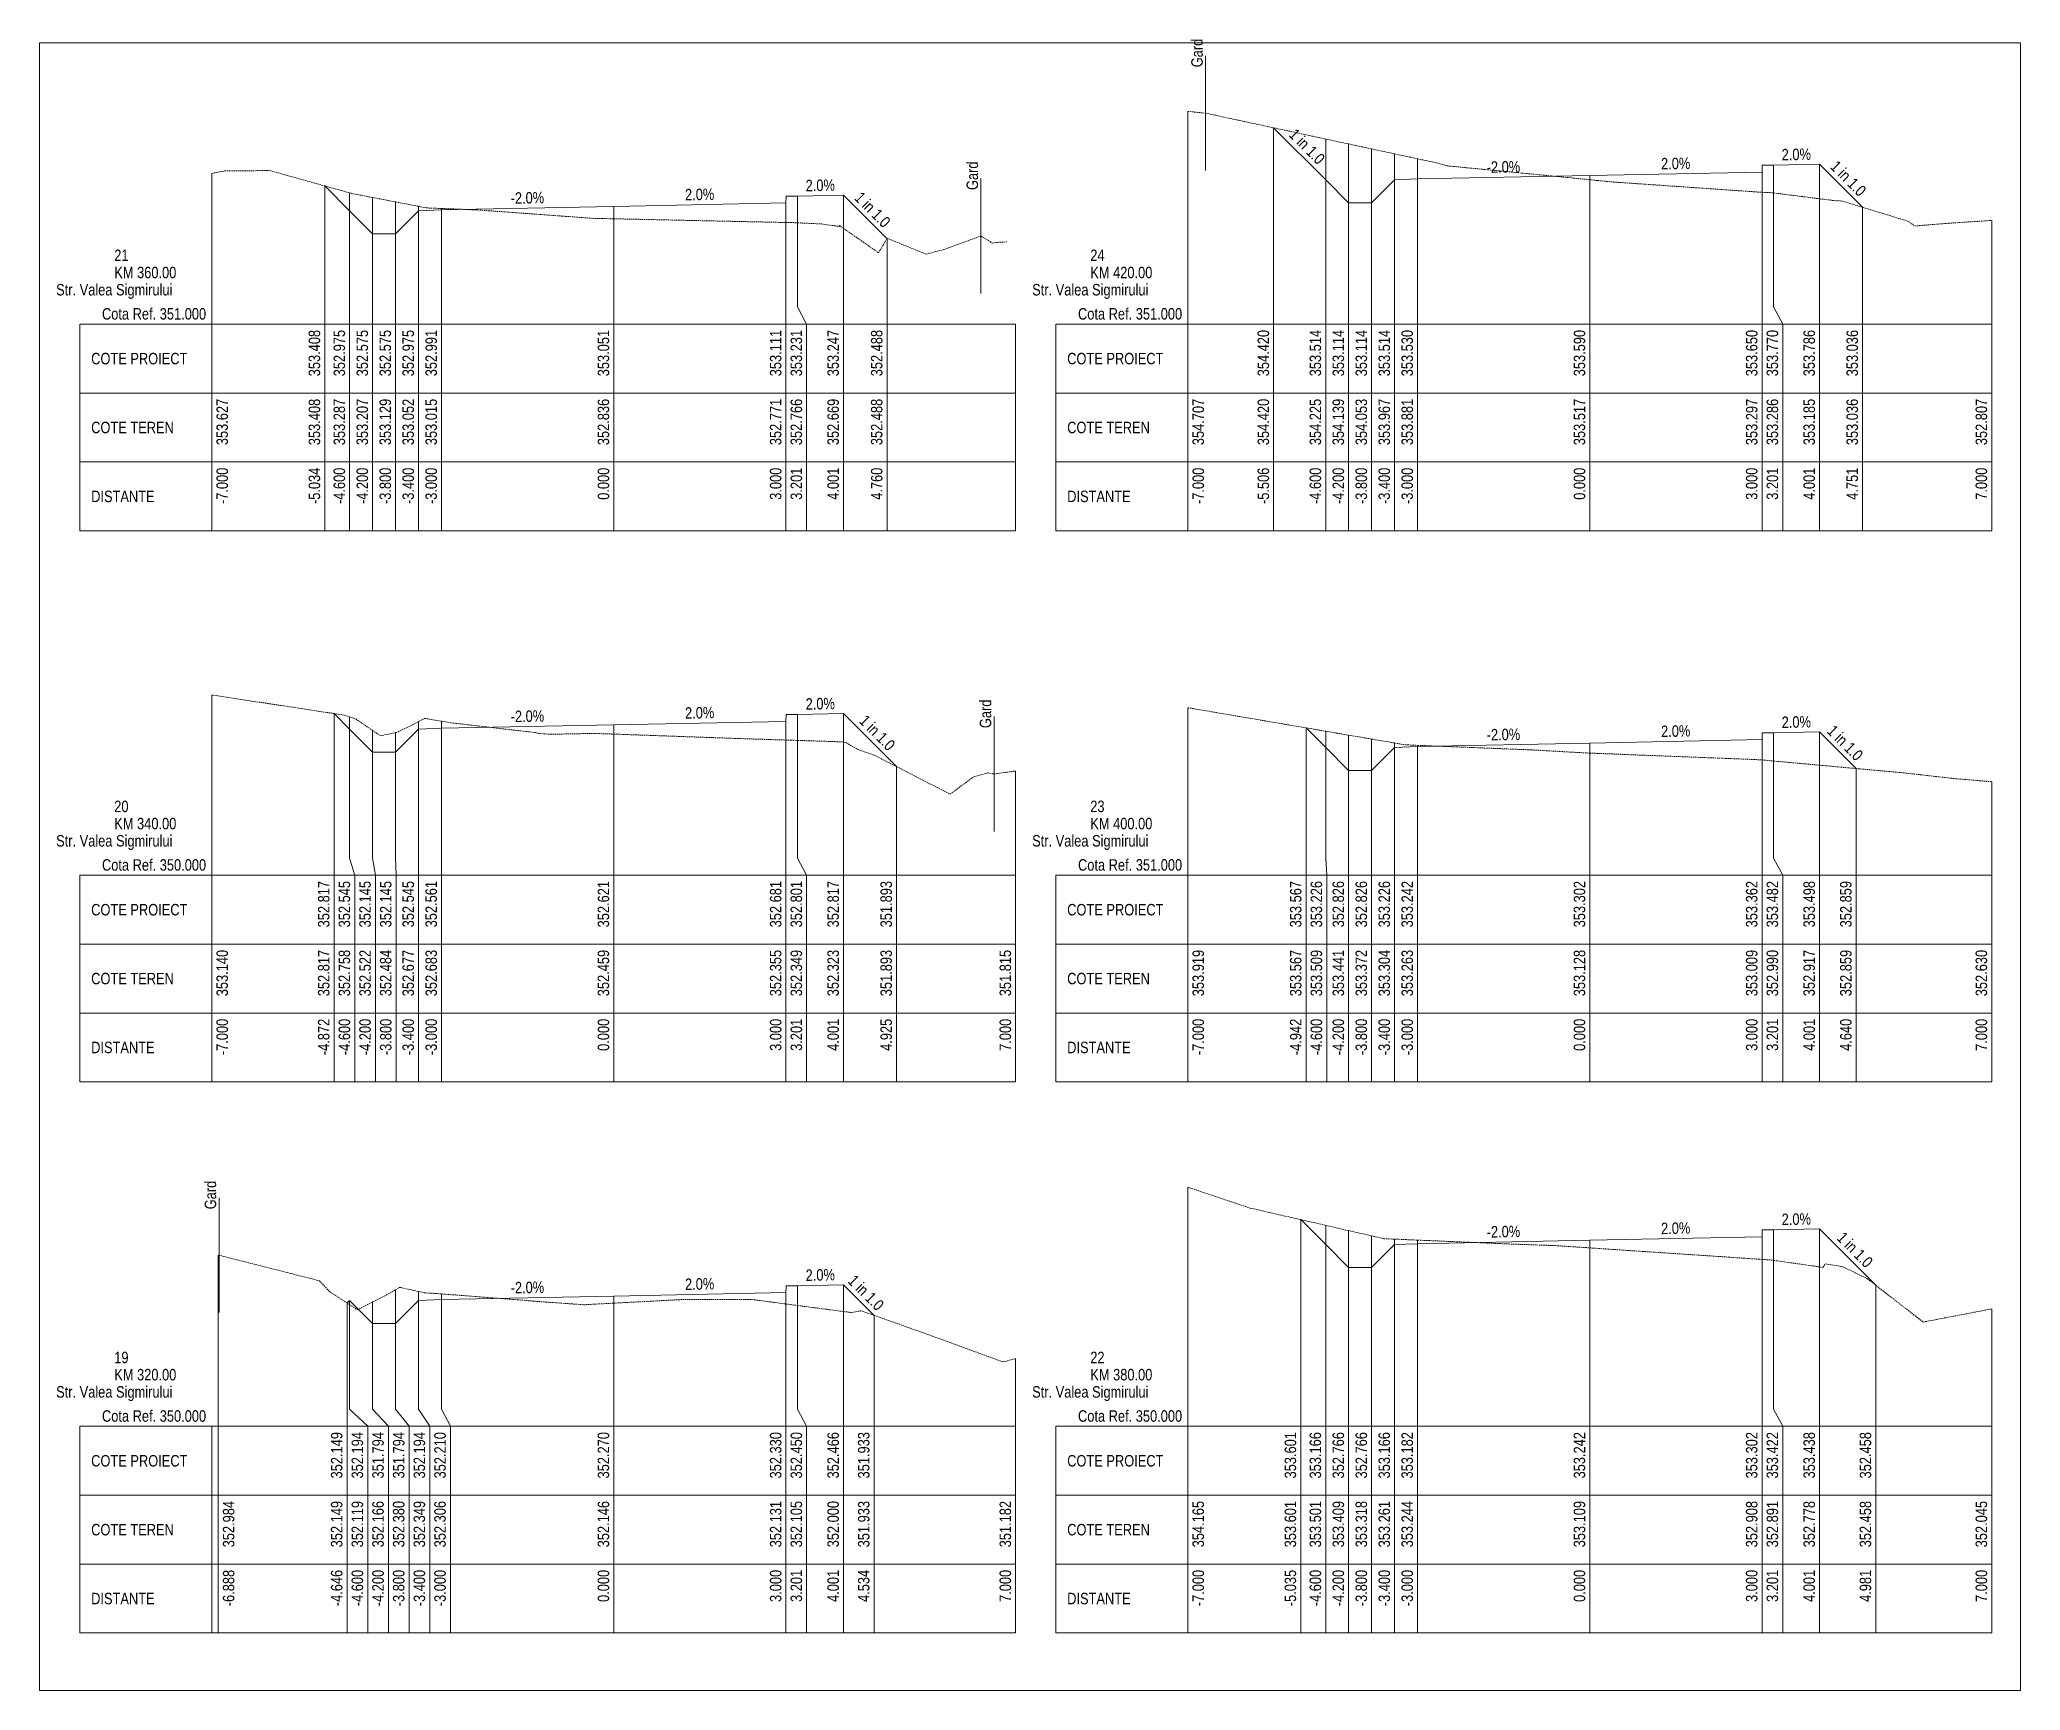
# Paper-space layout 'Str. Valea Sigmirului-XS-4' of a CAD drawing. Extents: x 0 to 345, y 0 to 288.
import ezdxf
from ezdxf.enums import TextEntityAlignment as Align

# ---------------------------------------------------------------- set-up
doc = ezdxf.new("R2010")
doc.units = 0
doc.linetypes.add('DASHED2', pattern=[0.375, 0.25, -0.125])
doc.layers.add('ARD-No Plot', color=1, linetype='Continuous', lineweight=0, plot=False)
for name, color, linetype, lineweight in [('Cartus', 7, 'Continuous', 0), ('DESIGN-TEXT', 7, 'Continuous', 0), ('EXISTING-TEXT', 7, 'Continuous', 0), ('LINES', 7, 'Continuous', 0), ('Text', 7, 'Continuous', 0), ('X-RL', 7, 'Continuous', 0), ('XPLOT-DESIGN', 5, 'Continuous', 0), ('XPLOT-EXISTING', 3, 'DASHED2', 0), ('XPLOT-GRADE', 7, 'Continuous', 0), ('XPLOT-KM', 7, 'Continuous', 0), ('XPLOT-TITLE', 7, 'Continuous', 0)]:
    doc.layers.add(name, color=color, linetype=linetype, lineweight=lineweight)
doc.styles.add('Arial', font='arial.ttf', dxfattribs={"width": 0.8})

# ---------------------------------------------------------------- blocks, each defined once
blk = doc.blocks.new('A3_TRANSV_ALIN_TIRENA')
at = {"layer": 'Cartus'}
blk.add_lwpolyline([(0, 0), (0, 287), (345, 287), (345, 0)], close=True, dxfattribs=at)

psp = doc.layouts.new('Str. Valea Sigmirului-XS-4')

# ---------------------------------------------------------------- linework, layer by layer
at = {"layer": 'LINES'}
for p, q in [((203.09, 284.75), (203.09, 264.75)), ((200, 241), (200, 275.07)), ((200, 241), (200, 275.07)), ((214.94, 241), (214.94, 272.2)), ((214.94, 241), (214.94, 272.2)), ((214.94, 241), (214.94, 272.2)), ((224, 241), (224, 270.25)), ((224, 241), (224, 270.25)), ((224, 241), (224, 270.25)), ((228, 241), (228, 269.39)), ((228, 241), (228, 269.39)), ((228, 241), (228, 269.39)), ((232, 241), (232, 268.53)), ((232, 241), (232, 268.53)), ((232, 241), (232, 268.53)), ((236, 241), (236, 267.67)), ((236, 241), (236, 267.67)), ((236, 241), (236, 267.67)), ((240, 241), (240, 266.81)), ((240, 241), (240, 266.81)), ((240, 241), (240, 266.81)), ((302.01, 241), (302.01, 265.7)), ((302.01, 241), (302.01, 265.7)), ((302.01, 241), (302.01, 265.7)), ((310.01, 241), (310.01, 265.86)), ((310.01, 241), (310.01, 265.86)), ((310.01, 241), (310.01, 265.86)), ((30, 241), (30, 264.27)), ((30, 241), (30, 264.27)), ((30, 241), (30, 264.27)), ((30, 241), (30, 264.27)), ((163.95, 263.37), (163.95, 243.37)), ((270, 241), (270, 263.9)), ((270, 241), (270, 263.9)), ((270, 241), (270, 263.9)), ((300, 241), (300, 264.5)), ((300, 241), (300, 264.5)), ((300, 241), (300, 264.5)), ((49.66, 241), (49.66, 262.08)), ((49.66, 241), (49.66, 262.08)), ((49.66, 241), (49.66, 262.08)), ((54, 241), (54, 260.87)), ((54, 241), (54, 260.87)), ((54, 241), (54, 260.87)), ((58, 241), (58, 260.07)), ((58, 241), (58, 260.07)), ((58, 241), (58, 260.07)), ((62, 241), (62, 259.29)), ((62, 241), (62, 259.29)), ((62, 241), (62, 259.29)), ((130, 241), (130, 259.11)), ((130, 241), (130, 259.11)), ((130, 241), (130, 259.11)), ((132.01, 241), (132.01, 260.31)), ((132.01, 241), (132.01, 260.31)), ((132.01, 241), (132.01, 260.31)), ((140.01, 241), (140.01, 260.47)), ((140.01, 241), (140.01, 260.47)), ((140.01, 241), (140.01, 260.47)), ((66, 241), (66, 258.52)), ((66, 241), (66, 258.52)), ((66, 241), (66, 258.52)), ((70, 241), (70, 258.15)), ((70, 241), (70, 258.15)), ((70, 241), (70, 258.15)), ((100, 241), (100, 258.51)), ((100, 241), (100, 258.51)), ((100, 241), (100, 258.51)), ((317.51, 241), (317.51, 258.36)), ((317.51, 241), (317.51, 258.36)), ((317.51, 241), (317.51, 258.36)), ((340, 241), (340, 256.07)), ((340, 241), (340, 256.07)), ((147.6, 241), (147.6, 252.88)), ((147.6, 241), (147.6, 252.88)), ((147.6, 241), (147.6, 252.88)), ((30, 238), (30, 241)), ((30, 238), (30, 241)), ((30, 238), (30, 241)), ((30, 238), (30, 241)), ((49.66, 238), (49.66, 241)), ((49.66, 238), (49.66, 241)), ((49.66, 238), (49.66, 241)), ((54, 238), (54, 241)), ((54, 238), (54, 241)), ((54, 238), (54, 241)), ((58, 238), (58, 241)), ((58, 238), (58, 241)), ((58, 238), (58, 241)), ((62, 238), (62, 241)), ((62, 238), (62, 241)), ((62, 238), (62, 241)), ((66, 238), (66, 241)), ((66, 238), (66, 241)), ((66, 238), (66, 241)), ((70, 238), (70, 241)), ((70, 238), (70, 241)), ((70, 238), (70, 241)), ((100, 238), (100, 241)), ((100, 238), (100, 241)), ((100, 238), (100, 241)), ((130, 238), (130, 241)), ((130, 238), (130, 241)), ((130, 238), (130, 241)), ((133.6, 238), (132.01, 241)), ((133.6, 238), (132.01, 241)), ((133.6, 238), (132.01, 241)), ((140.01, 238), (140.01, 241)), ((140.01, 238), (140.01, 241)), ((140.01, 238), (140.01, 241)), ((147.6, 238), (147.6, 241)), ((147.6, 238), (147.6, 241)), ((147.6, 238), (147.6, 241)), ((200, 238), (200, 241)), ((200, 238), (200, 241)), ((214.94, 238), (214.94, 241)), ((214.94, 238), (214.94, 241)), ((214.94, 238), (214.94, 241)), ((224, 238), (224, 241)), ((224, 238), (224, 241)), ((224, 238), (224, 241)), ((228, 238), (228, 241)), ((228, 238), (228, 241)), ((228, 238), (228, 241)), ((232, 238), (232, 241)), ((232, 238), (232, 241)), ((232, 238), (232, 241)), ((236, 238), (236, 241)), ((236, 238), (236, 241)), ((236, 238), (236, 241)), ((240, 238), (240, 241)), ((240, 238), (240, 241)), ((240, 238), (240, 241)), ((270, 238), (270, 241)), ((270, 238), (270, 241)), ((270, 238), (270, 241)), ((300, 238), (300, 241)), ((300, 238), (300, 241)), ((300, 238), (300, 241)), ((303.6, 238), (302.01, 241)), ((303.6, 238), (302.01, 241)), ((303.6, 238), (302.01, 241)), ((310.01, 238), (310.01, 241)), ((310.01, 238), (310.01, 241)), ((310.01, 238), (310.01, 241)), ((317.51, 238), (317.51, 241)), ((317.51, 238), (317.51, 241)), ((317.51, 238), (317.51, 241)), ((340, 238), (340, 241)), ((340, 238), (340, 241)), ((6.98, 226), (6.98, 238)), ((6.98, 238), (30, 238)), ((30, 202), (30, 238)), ((30, 202), (30, 238)), ((30, 202), (30, 238)), ((30, 202), (30, 238)), ((30, 202), (30, 238)), ((30, 238), (170, 238)), ((49.66, 202), (49.66, 238)), ((49.66, 202), (49.66, 238)), ((49.66, 202), (49.66, 238)), ((54, 202), (54, 238)), ((54, 202), (54, 238)), ((54, 202), (54, 238)), ((58, 202), (58, 238)), ((58, 202), (58, 238)), ((58, 202), (58, 238)), ((62, 202), (62, 238)), ((62, 202), (62, 238)), ((62, 202), (62, 238)), ((66, 202), (66, 238)), ((66, 202), (66, 238)), ((66, 202), (66, 238)), ((70, 202), (70, 238)), ((70, 202), (70, 238)), ((70, 202), (70, 238)), ((100, 202), (100, 238)), ((100, 202), (100, 238)), ((100, 202), (100, 238)), ((130, 202), (130, 238)), ((130, 202), (130, 238)), ((130, 202), (130, 238)), ((133.6, 202), (133.6, 238)), ((133.6, 202), (133.6, 238)), ((133.6, 202), (133.6, 238)), ((140.01, 202), (140.01, 238)), ((140.01, 202), (140.01, 238)), ((140.01, 202), (140.01, 238)), ((147.6, 202), (147.6, 238)), ((147.6, 202), (147.6, 238)), ((147.6, 202), (147.6, 238)), ((170, 202), (170, 238)), ((176.98, 226), (176.98, 238)), ((176.98, 238), (200, 238)), ((200, 202), (200, 238)), ((200, 202), (200, 238)), ((200, 202), (200, 238)), ((200, 238), (340, 238)), ((214.94, 202), (214.94, 238)), ((214.94, 202), (214.94, 238)), ((214.94, 202), (214.94, 238)), ((224, 202), (224, 238)), ((224, 202), (224, 238)), ((224, 202), (224, 238)), ((228, 202), (228, 238)), ((228, 202), (228, 238)), ((228, 202), (228, 238)), ((232, 202), (232, 238)), ((232, 202), (232, 238)), ((232, 202), (232, 238)), ((236, 202), (236, 238)), ((236, 202), (236, 238)), ((236, 202), (236, 238)), ((240, 202), (240, 238)), ((240, 202), (240, 238)), ((240, 202), (240, 238)), ((270, 202), (270, 238)), ((270, 202), (270, 238)), ((270, 202), (270, 238)), ((300, 202), (300, 238)), ((300, 202), (300, 238)), ((300, 202), (300, 238)), ((303.6, 202), (303.6, 238)), ((303.6, 202), (303.6, 238)), ((303.6, 202), (303.6, 238)), ((310.01, 202), (310.01, 238)), ((310.01, 202), (310.01, 238)), ((310.01, 202), (310.01, 238)), ((317.51, 202), (317.51, 238)), ((317.51, 202), (317.51, 238)), ((317.51, 202), (317.51, 238)), ((340, 202), (340, 238)), ((340, 202), (340, 238)), ((340, 202), (340, 238)), ((6.98, 214), (6.98, 226)), ((6.98, 226), (30, 226)), ((30, 226), (6.98, 226)), ((30, 226), (170, 226)), ((176.98, 214), (176.98, 226)), ((176.98, 226), (200, 226)), ((200, 226), (176.98, 226)), ((200, 226), (340, 226)), ((6.98, 202), (6.98, 214)), ((6.98, 214), (30, 214)), ((30, 214), (6.98, 214)), ((30, 214), (170, 214)), ((176.98, 202), (176.98, 214)), ((176.98, 214), (200, 214)), ((200, 214), (176.98, 214)), ((200, 214), (340, 214)), ((30, 202), (6.98, 202)), ((30, 202), (170, 202)), ((200, 202), (176.98, 202)), ((200, 202), (340, 202)), ((30, 145), (30, 173.4)), ((30, 145), (30, 173.4)), ((51.28, 145), (51.28, 170.17)), ((51.28, 145), (51.28, 170.17)), ((51.28, 145), (51.28, 170.17)), ((54, 145), (54, 169.58)), ((54, 145), (54, 169.58)), ((54, 145), (54, 169.58)), ((132.01, 145), (132.01, 170.01)), ((132.01, 145), (132.01, 170.01)), ((132.01, 145), (132.01, 170.01)), ((140.01, 145), (140.01, 170.17)), ((140.01, 145), (140.01, 170.17)), ((140.01, 145), (140.01, 170.17)), ((166.25, 169.63), (166.25, 149.63)), ((200, 145), (200, 171.19)), ((200, 145), (200, 171.19)), ((58, 145), (58, 167.22)), ((58, 145), (58, 167.22)), ((58, 145), (58, 167.22)), ((62, 145), (62, 166.84)), ((62, 145), (62, 166.84)), ((62, 145), (62, 166.84)), ((66, 145), (66, 168.77)), ((66, 145), (66, 168.77)), ((66, 145), (66, 168.77)), ((70, 145), (70, 168.83)), ((70, 145), (70, 168.83)), ((70, 145), (70, 168.83)), ((100, 145), (100, 168.21)), ((100, 145), (100, 168.21)), ((100, 145), (100, 168.21)), ((130, 145), (130, 168.81)), ((130, 145), (130, 168.81)), ((130, 145), (130, 168.81)), ((220.58, 145), (220.58, 167.67)), ((220.58, 145), (220.58, 167.67)), ((220.58, 145), (220.58, 167.67)), ((224, 145), (224, 167.09)), ((224, 145), (224, 167.09)), ((224, 145), (224, 167.09)), ((228, 145), (228, 166.41)), ((228, 145), (228, 166.41)), ((228, 145), (228, 166.41)), ((232, 145), (232, 165.72)), ((232, 145), (232, 165.72)), ((232, 145), (232, 165.72)), ((300, 145), (300, 165.62)), ((300, 145), (300, 165.62)), ((300, 145), (300, 165.62)), ((302.01, 145), (302.01, 166.82)), ((302.01, 145), (302.01, 166.82)), ((302.01, 145), (302.01, 166.82)), ((310.01, 145), (310.01, 166.98)), ((310.01, 145), (310.01, 166.98)), ((310.01, 145), (310.01, 166.98)), ((236, 145), (236, 165.04)), ((236, 145), (236, 165.04)), ((236, 145), (236, 165.04)), ((240, 145), (240, 164.63)), ((240, 145), (240, 164.63)), ((240, 145), (240, 164.63)), ((270, 145), (270, 165.02)), ((270, 145), (270, 165.02)), ((270, 145), (270, 165.02)), ((149.25, 145), (149.25, 160.93)), ((149.25, 145), (149.25, 160.93)), ((149.25, 145), (149.25, 160.93)), ((170, 145), (170, 160.15)), ((170, 145), (170, 160.15)), ((316.4, 145), (316.4, 160.59)), ((316.4, 145), (316.4, 160.59)), ((316.4, 145), (316.4, 160.59)), ((340, 145), (340, 158.3)), ((340, 145), (340, 158.3)), ((30, 142), (30, 145)), ((30, 142), (30, 145)), ((51.28, 142), (51.28, 145)), ((51.28, 142), (51.28, 145)), ((51.28, 142), (51.28, 145)), ((54.88, 142), (54, 145)), ((54.88, 142), (54, 145)), ((54.88, 142), (54, 145)), ((58.48, 142), (58, 145)), ((58.48, 142), (58, 145)), ((58.48, 142), (58, 145)), ((62.08, 142), (62, 145)), ((62.08, 142), (62, 145)), ((62.08, 142), (62, 145)), ((66, 142), (66, 145)), ((66, 142), (66, 145)), ((66, 142), (66, 145)), ((70, 142), (70, 145)), ((70, 142), (70, 145)), ((70, 142), (70, 145)), ((100, 142), (100, 145)), ((100, 142), (100, 145)), ((100, 142), (100, 145)), ((130, 142), (130, 145)), ((130, 142), (130, 145)), ((130, 142), (130, 145)), ((133.6, 142), (132.01, 145)), ((133.6, 142), (132.01, 145)), ((133.6, 142), (132.01, 145)), ((140.01, 142), (140.01, 145)), ((140.01, 142), (140.01, 145)), ((140.01, 142), (140.01, 145)), ((149.25, 142), (149.25, 145)), ((149.25, 142), (149.25, 145)), ((149.25, 142), (149.25, 145)), ((170, 142), (170, 145)), ((170, 142), (170, 145)), ((200, 142), (200, 145)), ((200, 142), (200, 145)), ((220.58, 142), (220.58, 145)), ((220.58, 142), (220.58, 145)), ((220.58, 142), (220.58, 145)), ((224.18, 142), (224, 145)), ((224.18, 142), (224, 145)), ((224.18, 142), (224, 145)), ((228, 142), (228, 145)), ((228, 142), (228, 145)), ((228, 142), (228, 145)), ((232, 142), (232, 145)), ((232, 142), (232, 145)), ((232, 142), (232, 145)), ((236, 142), (236, 145)), ((236, 142), (236, 145)), ((236, 142), (236, 145)), ((240, 142), (240, 145)), ((240, 142), (240, 145)), ((240, 142), (240, 145)), ((270, 142), (270, 145)), ((270, 142), (270, 145)), ((270, 142), (270, 145)), ((300, 142), (300, 145)), ((300, 142), (300, 145)), ((300, 142), (300, 145)), ((303.6, 142), (302.01, 145)), ((303.6, 142), (302.01, 145)), ((303.6, 142), (302.01, 145)), ((310.01, 142), (310.01, 145)), ((310.01, 142), (310.01, 145)), ((310.01, 142), (310.01, 145)), ((316.4, 142), (316.4, 145)), ((316.4, 142), (316.4, 145)), ((316.4, 142), (316.4, 145)), ((340, 142), (340, 145)), ((340, 142), (340, 145)), ((6.98, 130), (6.98, 142)), ((6.98, 142), (30, 142)), ((30, 106), (30, 142)), ((30, 106), (30, 142)), ((30, 106), (30, 142)), ((30, 142), (170, 142)), ((51.28, 106), (51.28, 142)), ((51.28, 106), (51.28, 142)), ((51.28, 106), (51.28, 142)), ((54.88, 106), (54.88, 142)), ((54.88, 106), (54.88, 142)), ((54.88, 106), (54.88, 142)), ((58.48, 106), (58.48, 142)), ((58.48, 106), (58.48, 142)), ((58.48, 106), (58.48, 142)), ((62.08, 106), (62.08, 142)), ((62.08, 106), (62.08, 142)), ((62.08, 106), (62.08, 142)), ((66, 106), (66, 142)), ((66, 106), (66, 142)), ((66, 106), (66, 142)), ((70, 106), (70, 142)), ((70, 106), (70, 142)), ((70, 106), (70, 142)), ((100, 106), (100, 142)), ((100, 106), (100, 142)), ((100, 106), (100, 142)), ((130, 106), (130, 142)), ((130, 106), (130, 142)), ((130, 106), (130, 142)), ((133.6, 106), (133.6, 142)), ((133.6, 106), (133.6, 142)), ((133.6, 106), (133.6, 142)), ((140.01, 106), (140.01, 142)), ((140.01, 106), (140.01, 142)), ((140.01, 106), (140.01, 142)), ((149.25, 106), (149.25, 142)), ((149.25, 106), (149.25, 142)), ((149.25, 106), (149.25, 142)), ((170, 106), (170, 142)), ((170, 106), (170, 142)), ((170, 106), (170, 142)), ((176.98, 130), (176.98, 142)), ((176.98, 142), (200, 142)), ((200, 106), (200, 142)), ((200, 106), (200, 142)), ((200, 106), (200, 142)), ((200, 142), (340, 142)), ((220.58, 106), (220.58, 142)), ((220.58, 106), (220.58, 142)), ((220.58, 106), (220.58, 142)), ((224.18, 106), (224.18, 142)), ((224.18, 106), (224.18, 142)), ((224.18, 106), (224.18, 142)), ((228, 106), (228, 142)), ((228, 106), (228, 142)), ((228, 106), (228, 142)), ((232, 106), (232, 142)), ((232, 106), (232, 142)), ((232, 106), (232, 142)), ((236, 106), (236, 142)), ((236, 106), (236, 142)), ((236, 106), (236, 142)), ((240, 106), (240, 142)), ((240, 106), (240, 142)), ((240, 106), (240, 142)), ((270, 106), (270, 142)), ((270, 106), (270, 142)), ((270, 106), (270, 142)), ((300, 106), (300, 142)), ((300, 106), (300, 142)), ((300, 106), (300, 142)), ((303.6, 106), (303.6, 142)), ((303.6, 106), (303.6, 142)), ((303.6, 106), (303.6, 142)), ((310.01, 106), (310.01, 142)), ((310.01, 106), (310.01, 142)), ((310.01, 106), (310.01, 142)), ((316.4, 106), (316.4, 142)), ((316.4, 106), (316.4, 142)), ((316.4, 106), (316.4, 142)), ((340, 106), (340, 142)), ((340, 106), (340, 142)), ((340, 106), (340, 142)), ((6.98, 118), (6.98, 130)), ((6.98, 130), (30, 130)), ((30, 130), (6.98, 130)), ((30, 130), (170, 130)), ((176.98, 118), (176.98, 130)), ((176.98, 130), (200, 130)), ((200, 130), (176.98, 130)), ((200, 130), (340, 130)), ((6.98, 106), (6.98, 118)), ((6.98, 118), (30, 118)), ((30, 118), (6.98, 118)), ((30, 118), (170, 118)), ((176.98, 106), (176.98, 118)), ((176.98, 118), (200, 118)), ((200, 118), (176.98, 118)), ((200, 118), (340, 118)), ((30, 106), (6.98, 106)), ((30, 106), (170, 106)), ((200, 106), (176.98, 106)), ((200, 106), (340, 106)), ((200, 49), (200, 87.65)), ((200, 49), (200, 87.65)), ((31.25, 85.81), (31.25, 65.81)), ((219.65, 49), (219.65, 82.01)), ((219.65, 49), (219.65, 82.01)), ((219.65, 49), (219.65, 82.01)), ((224, 49), (224, 81.01)), ((224, 49), (224, 81.01)), ((224, 49), (224, 81.01)), ((228, 49), (228, 80.09)), ((228, 49), (228, 80.09)), ((228, 49), (228, 80.09)), ((302.01, 49), (302.01, 80.22)), ((302.01, 49), (302.01, 80.22)), ((302.01, 49), (302.01, 80.22)), ((310.01, 49), (310.01, 80.38)), ((310.01, 49), (310.01, 80.38)), ((310.01, 49), (310.01, 80.38)), ((232, 49), (232, 79.18)), ((232, 49), (232, 79.18)), ((232, 49), (232, 79.18)), ((236, 49), (236, 78.61)), ((236, 49), (236, 78.61)), ((236, 49), (236, 78.61)), ((240, 49), (240, 78.44)), ((240, 49), (240, 78.44)), ((240, 49), (240, 78.44)), ((270, 49), (270, 78.42)), ((270, 49), (270, 78.42)), ((270, 49), (270, 78.42)), ((300, 49), (300, 79.02)), ((300, 49), (300, 79.02)), ((300, 49), (300, 79.02)), ((31.12, 49), (31.12, 75.84)), ((31.12, 49), (31.12, 75.84)), ((62, 49), (62, 69.8)), ((62, 49), (62, 69.8)), ((62, 49), (62, 69.8)), ((66, 49), (66, 69.49)), ((66, 49), (66, 69.49)), ((66, 49), (66, 69.49)), ((70, 49), (70, 69.06)), ((70, 49), (70, 69.06)), ((70, 49), (70, 69.06)), ((130, 49), (130, 69.3)), ((130, 49), (130, 69.3)), ((130, 49), (130, 69.3)), ((132.01, 49), (132.01, 70.5)), ((132.01, 49), (132.01, 70.5)), ((132.01, 49), (132.01, 70.5)), ((140.01, 49), (140.01, 70.66)), ((140.01, 49), (140.01, 70.66)), ((140.01, 49), (140.01, 70.66)), ((319.81, 49), (319.81, 70.58)), ((319.81, 49), (319.81, 70.58)), ((319.81, 49), (319.81, 70.58)), ((53.54, 49), (53.54, 67.49)), ((53.54, 49), (53.54, 67.49)), ((53.54, 49), (53.54, 67.49)), ((54, 49), (54, 67.94)), ((54, 49), (54, 67.94)), ((54, 49), (54, 67.94)), ((58, 49), (58, 67.66)), ((58, 49), (58, 67.66)), ((58, 49), (58, 67.66)), ((100, 49), (100, 68.7)), ((100, 49), (100, 68.7)), ((100, 49), (100, 68.7)), ((340, 49), (340, 66.45)), ((340, 49), (340, 66.45)), ((145.34, 49), (145.34, 65.33)), ((145.34, 49), (145.34, 65.33)), ((145.34, 49), (145.34, 65.33)), ((170, 49), (170, 57.82)), ((170, 49), (170, 57.82)), ((31.12, 46), (31.12, 49)), ((31.12, 46), (31.12, 49)), ((53.54, 46), (53.54, 49)), ((53.54, 46), (53.54, 49)), ((53.54, 46), (53.54, 49)), ((57.14, 46), (54, 49)), ((57.14, 46), (54, 49)), ((57.14, 46), (54, 49)), ((60.74, 46), (58, 49)), ((60.74, 46), (58, 49)), ((60.74, 46), (58, 49)), ((64.34, 46), (62, 49)), ((64.34, 46), (62, 49)), ((64.34, 46), (62, 49)), ((67.94, 46), (66, 49)), ((67.94, 46), (66, 49)), ((67.94, 46), (66, 49)), ((71.54, 46), (70, 49)), ((71.54, 46), (70, 49)), ((71.54, 46), (70, 49)), ((100, 46), (100, 49)), ((100, 46), (100, 49)), ((100, 46), (100, 49)), ((130, 46), (130, 49)), ((130, 46), (130, 49)), ((130, 46), (130, 49)), ((133.6, 46), (132.01, 49)), ((133.6, 46), (132.01, 49)), ((133.6, 46), (132.01, 49)), ((140.01, 46), (140.01, 49)), ((140.01, 46), (140.01, 49)), ((140.01, 46), (140.01, 49)), ((145.34, 46), (145.34, 49)), ((145.34, 46), (145.34, 49)), ((145.34, 46), (145.34, 49)), ((170, 46), (170, 49)), ((170, 46), (170, 49)), ((200, 46), (200, 49)), ((200, 46), (200, 49)), ((219.65, 46), (219.65, 49)), ((219.65, 46), (219.65, 49)), ((219.65, 46), (219.65, 49)), ((224, 46), (224, 49)), ((224, 46), (224, 49)), ((224, 46), (224, 49)), ((228, 46), (228, 49)), ((228, 46), (228, 49)), ((228, 46), (228, 49)), ((232, 46), (232, 49)), ((232, 46), (232, 49)), ((232, 46), (232, 49)), ((236, 46), (236, 49)), ((236, 46), (236, 49)), ((236, 46), (236, 49)), ((240, 46), (240, 49)), ((240, 46), (240, 49)), ((240, 46), (240, 49)), ((270, 46), (270, 49)), ((270, 46), (270, 49)), ((270, 46), (270, 49)), ((300, 46), (300, 49)), ((300, 46), (300, 49)), ((300, 46), (300, 49)), ((303.6, 46), (302.01, 49)), ((303.6, 46), (302.01, 49)), ((303.6, 46), (302.01, 49)), ((310.01, 46), (310.01, 49)), ((310.01, 46), (310.01, 49)), ((310.01, 46), (310.01, 49)), ((319.81, 46), (319.81, 49)), ((319.81, 46), (319.81, 49)), ((319.81, 46), (319.81, 49)), ((340, 46), (340, 49)), ((340, 46), (340, 49)), ((6.98, 34), (6.98, 46)), ((6.98, 46), (30, 46)), ((30, 10), (30, 46)), ((30, 46), (170, 46)), ((31.12, 10), (31.12, 46)), ((31.12, 10), (31.12, 46)), ((53.54, 10), (53.54, 46)), ((53.54, 10), (53.54, 46)), ((53.54, 10), (53.54, 46)), ((57.14, 10), (57.14, 46)), ((57.14, 10), (57.14, 46)), ((57.14, 10), (57.14, 46)), ((60.74, 10), (60.74, 46)), ((60.74, 10), (60.74, 46)), ((60.74, 10), (60.74, 46)), ((64.34, 10), (64.34, 46)), ((64.34, 10), (64.34, 46)), ((64.34, 10), (64.34, 46)), ((67.94, 10), (67.94, 46)), ((67.94, 10), (67.94, 46)), ((67.94, 10), (67.94, 46)), ((71.54, 10), (71.54, 46)), ((71.54, 10), (71.54, 46)), ((71.54, 10), (71.54, 46)), ((100, 10), (100, 46)), ((100, 10), (100, 46)), ((100, 10), (100, 46)), ((130, 10), (130, 46)), ((130, 10), (130, 46)), ((130, 10), (130, 46)), ((133.6, 10), (133.6, 46)), ((133.6, 10), (133.6, 46)), ((133.6, 10), (133.6, 46)), ((140.01, 10), (140.01, 46)), ((140.01, 10), (140.01, 46)), ((140.01, 10), (140.01, 46)), ((145.34, 10), (145.34, 46)), ((145.34, 10), (145.34, 46)), ((145.34, 10), (145.34, 46)), ((170, 10), (170, 46)), ((170, 10), (170, 46)), ((170, 10), (170, 46)), ((176.98, 34), (176.98, 46)), ((176.98, 46), (200, 46)), ((200, 10), (200, 46)), ((200, 10), (200, 46)), ((200, 10), (200, 46)), ((200, 46), (340, 46)), ((219.65, 10), (219.65, 46)), ((219.65, 10), (219.65, 46)), ((219.65, 10), (219.65, 46)), ((224, 10), (224, 46)), ((224, 10), (224, 46)), ((224, 10), (224, 46)), ((228, 10), (228, 46)), ((228, 10), (228, 46)), ((228, 10), (228, 46)), ((232, 10), (232, 46)), ((232, 10), (232, 46)), ((232, 10), (232, 46)), ((236, 10), (236, 46)), ((236, 10), (236, 46)), ((236, 10), (236, 46)), ((240, 10), (240, 46)), ((240, 10), (240, 46)), ((240, 10), (240, 46)), ((270, 10), (270, 46)), ((270, 10), (270, 46)), ((270, 10), (270, 46)), ((300, 10), (300, 46)), ((300, 10), (300, 46)), ((300, 10), (300, 46)), ((303.6, 10), (303.6, 46)), ((303.6, 10), (303.6, 46)), ((303.6, 10), (303.6, 46)), ((310.01, 10), (310.01, 46)), ((310.01, 10), (310.01, 46)), ((310.01, 10), (310.01, 46)), ((319.81, 10), (319.81, 46)), ((319.81, 10), (319.81, 46)), ((319.81, 10), (319.81, 46)), ((340, 10), (340, 46)), ((340, 10), (340, 46)), ((340, 10), (340, 46)), ((6.98, 22), (6.98, 34)), ((6.98, 34), (30, 34)), ((30, 34), (6.98, 34)), ((30, 34), (170, 34)), ((176.98, 22), (176.98, 34)), ((176.98, 34), (200, 34)), ((200, 34), (176.98, 34)), ((200, 34), (340, 34)), ((6.98, 10), (6.98, 22)), ((6.98, 22), (30, 22)), ((30, 22), (6.98, 22)), ((30, 22), (170, 22)), ((176.98, 10), (176.98, 22)), ((176.98, 22), (200, 22)), ((200, 22), (176.98, 22)), ((200, 22), (340, 22)), ((30, 10), (6.98, 10)), ((30, 10), (170, 10)), ((200, 10), (176.98, 10)), ((200, 10), (340, 10))]:
    psp.add_line(p, q, dxfattribs=at)
at = {"layer": 'XPLOT-DESIGN'}
for p, q in [((214.94, 272.2), (224, 263.14)), ((300, 264.5), (300.01, 265.7)), ((300.01, 265.7), (302.01, 265.7)), ((302.01, 265.7), (310.01, 265.86)), ((310.01, 265.86), (317.51, 258.36)), ((224, 263.14), (228, 259.14)), ((232, 259.14), (236, 263.14)), ((236, 263.14), (240, 263.3)), ((240, 263.3), (270, 263.9)), ((270, 263.9), (300, 264.5)), ((49.66, 262.08), (54, 257.75)), ((100, 258.51), (130, 259.11)), ((130, 259.11), (130.01, 260.31)), ((130.01, 260.31), (132.01, 260.31)), ((132.01, 260.31), (140.01, 260.47)), ((140.01, 260.47), (147.6, 252.88)), ((228, 259.14), (232, 259.14)), ((54, 257.75), (58, 253.75)), ((62, 253.75), (66, 257.75)), ((66, 257.75), (70, 257.91)), ((70, 257.91), (100, 258.51)), ((58, 253.75), (62, 253.75)), ((51.28, 170.17), (54, 167.45)), ((130, 168.81), (130.01, 170.01)), ((130.01, 170.01), (132.01, 170.01)), ((132.01, 170.01), (140.01, 170.17)), ((140.01, 170.17), (149.25, 160.93)), ((54, 167.45), (58, 163.45)), ((62, 163.45), (66, 167.45)), ((66, 167.45), (70, 167.61)), ((70, 167.61), (100, 168.21)), ((100, 168.21), (130, 168.81)), ((220.58, 167.67), (224, 164.26)), ((270, 165.02), (300, 165.62)), ((300, 165.62), (300.01, 166.82)), ((300.01, 166.82), (302.01, 166.82)), ((302.01, 166.82), (310.01, 166.98)), ((310.01, 166.98), (316.4, 160.59)), ((58, 163.45), (62, 163.45)), ((224, 164.26), (228, 160.26)), ((232, 160.26), (236, 164.26)), ((236, 164.26), (240, 164.42)), ((240, 164.42), (270, 165.02)), ((228, 160.26), (232, 160.26)), ((219.65, 82.01), (224, 77.66)), ((300, 79.02), (300.01, 80.22)), ((300.01, 80.22), (302.01, 80.22)), ((302.01, 80.22), (310.01, 80.38)), ((310.01, 80.38), (319.81, 70.58)), ((224, 77.66), (228, 73.66)), ((232, 73.66), (236, 77.66)), ((236, 77.66), (240, 77.82)), ((240, 77.82), (270, 78.42)), ((270, 78.42), (300, 79.02)), ((228, 73.66), (232, 73.66)), ((100, 68.7), (130, 69.3)), ((130, 69.3), (130.01, 70.5)), ((130.01, 70.5), (132.01, 70.5)), ((132.01, 70.5), (140.01, 70.66)), ((140.01, 70.66), (145.34, 65.33)), ((53.54, 67.49), (54, 67.94)), ((54, 67.94), (58, 63.94)), ((62, 63.94), (66, 67.94)), ((66, 67.94), (70, 68.1)), ((70, 68.1), (100, 68.7)), ((58, 63.94), (62, 63.94))]:
    psp.add_line(p, q, dxfattribs=at)
at = {"layer": 'XPLOT-EXISTING'}
for p, q in [((200, 275.07), (200, 275.07)), ((200, 275.07), (203.09, 274.75)), ((203.09, 274.75), (214.94, 272.2)), ((214.94, 272.2), (224, 270.25)), ((224, 270.25), (228, 269.39)), ((228, 269.39), (232, 268.53)), ((232, 268.53), (236, 267.67)), ((236, 267.67), (240, 266.81)), ((240, 266.81), (243.55, 266.05)), ((243.55, 266.05), (245.1, 265.59)), ((30, 264.27), (32.27, 264.69)), ((30, 264.27), (30, 264.27)), ((32.27, 264.69), (39.64, 264.76)), ((39.64, 264.76), (40.09, 264.76)), ((40.09, 264.76), (49.66, 262.08)), ((245.1, 265.59), (270, 263.17)), ((270, 263.17), (270, 263.17)), ((270, 263.17), (271.38, 263.03)), ((271.38, 263.03), (274.1, 262.76)), ((274.1, 262.76), (274.16, 262.76)), ((274.16, 262.76), (300, 260.97)), ((49.66, 262.08), (54, 260.87)), ((54, 260.87), (54.32, 260.78)), ((54.32, 260.78), (58, 260.07)), ((58, 260.07), (62, 259.29)), ((62, 259.29), (66, 258.52)), ((300, 260.97), (300.03, 260.96)), ((300.03, 260.96), (300.86, 260.93)), ((300.86, 260.93), (301.43, 260.93)), ((301.43, 260.93), (301.74, 260.9)), ((301.74, 260.9), (302.01, 260.86)), ((302.01, 260.86), (310.01, 259.85)), ((310.01, 259.85), (313.12, 259.46)), ((313.12, 259.46), (313.26, 259.55)), ((313.26, 259.55), (314.06, 259.42)), ((314.06, 259.42), (317.51, 258.36)), ((66, 258.52), (67.4, 258.25)), ((67.4, 258.25), (70, 258.15)), ((70, 258.15), (76.28, 257.9)), ((76.28, 257.9), (96.32, 256.44)), ((96.32, 256.44), (100, 256.36)), ((100, 256.36), (100, 256.36)), ((100, 256.36), (130, 255.71)), ((130, 255.71), (131.56, 255.68)), ((131.56, 255.68), (132.01, 255.66)), ((132.01, 255.66), (136.19, 255.46)), ((136.19, 255.46), (139.23, 255.03)), ((317.51, 258.36), (325.39, 255.95)), ((325.39, 255.95), (326.63, 255.1)), ((326.63, 255.1), (332.47, 255.58)), ((332.47, 255.58), (340, 256.07)), ((139.23, 255.03), (139.32, 255.17)), ((139.32, 255.17), (140.01, 254.69)), ((140.01, 254.69), (146.11, 250.45)), ((146.11, 250.45), (147.6, 252.88)), ((147.6, 252.88), (147.64, 252.95)), ((147.64, 252.95), (154.4, 250.21)), ((157.48, 250.99), (163.95, 253.37)), ((163.95, 253.37), (165.95, 252.13)), ((165.95, 252.13), (166.83, 252.25)), ((166.83, 252.25), (168.47, 252.34)), ((154.4, 250.21), (157.48, 250.99)), ((30, 173.4), (30, 173.4)), ((30, 173.4), (51.28, 170.17)), ((51.28, 170.17), (53.07, 169.9)), ((53.07, 169.9), (54, 169.58)), ((54, 169.58), (55.07, 169.22)), ((55.07, 169.22), (58, 167.22)), ((66, 168.77), (67.09, 169.33)), ((67.09, 169.33), (70, 168.83)), ((200, 171.19), (200, 171.19)), ((200, 171.19), (220.58, 167.67)), ((58, 167.22), (59.36, 166.29)), ((59.36, 166.29), (62, 166.84)), ((62, 166.84), (62.37, 166.91)), ((62.37, 166.91), (66, 168.77)), ((70, 168.83), (71.67, 168.55)), ((71.67, 168.55), (86.4, 166.85)), ((86.4, 166.85), (86.7, 166.74)), ((86.7, 166.74), (88.95, 166.56)), ((88.95, 166.56), (96.57, 166.71)), ((96.57, 166.71), (100, 166.59)), ((100, 166.59), (100, 166.59)), ((100, 166.59), (121.65, 165.82)), ((121.65, 165.82), (130, 165.55)), ((220.58, 167.67), (224, 167.09)), ((224, 167.09), (228, 166.41)), ((228, 166.41), (232, 165.72)), ((232, 165.72), (236, 165.04)), ((130, 165.55), (132.01, 165.49)), ((132.01, 165.49), (140.01, 165.23)), ((140.01, 165.23), (140.03, 165.23)), ((140.03, 165.23), (140.51, 165.05)), ((140.51, 165.05), (142.54, 163.9)), ((142.54, 163.9), (145.49, 162.86)), ((145.49, 162.86), (149.25, 160.93)), ((236, 165.04), (237.83, 164.72)), ((237.83, 164.72), (239.1, 164.67)), ((239.1, 164.67), (240, 164.63)), ((240, 164.63), (259.81, 163.84)), ((259.81, 163.84), (269.43, 163.3)), ((269.43, 163.3), (270, 163.28)), ((270, 163.28), (270, 163.28)), ((270, 163.28), (299.62, 162.12)), ((149.25, 160.93), (158.58, 156.12)), ((158.58, 156.12), (162.69, 159.16)), ((162.69, 159.16), (165.15, 159.83)), ((165.15, 159.83), (166.25, 159.63)), ((166.25, 159.63), (169.85, 160.14)), ((169.85, 160.14), (170, 160.15)), ((299.62, 162.12), (300, 162.09)), ((300, 162.09), (302.01, 161.9)), ((302.01, 161.9), (307.59, 161.39)), ((307.59, 161.39), (310.01, 161.17)), ((310.01, 161.17), (316.4, 160.59)), ((316.4, 160.59), (324.59, 159.85)), ((324.59, 159.85), (333.73, 158.81)), ((333.73, 158.81), (340, 158.3)), ((200, 87.65), (200, 87.65)), ((200, 87.65), (210.8, 84.03)), ((210.8, 84.03), (219.65, 82.01)), ((219.65, 82.01), (224, 81.01)), ((224, 81.01), (228, 80.09)), ((228, 80.09), (232, 79.18)), ((232, 79.18), (234.14, 78.69)), ((234.14, 78.69), (236, 78.61)), ((236, 78.61), (240, 78.44)), ((240, 78.44), (255.91, 77.77)), ((255.91, 77.77), (263.97, 77.48)), ((263.97, 77.48), (270, 77.09)), ((270, 77.09), (270, 77.09)), ((270, 77.09), (272.79, 76.9)), ((272.79, 76.9), (300, 75.08)), ((31.12, 75.84), (48.75, 71.35)), ((300, 75.08), (301.59, 74.97)), ((301.59, 74.97), (302.01, 74.91)), ((302.01, 74.91), (310.01, 73.78)), ((310.01, 73.78), (310.62, 73.69)), ((310.62, 73.69), (311.04, 74.32)), ((311.04, 74.32), (314.12, 73.78)), ((314.12, 73.78), (318.37, 71.7)), ((48.75, 71.35), (50.51, 69.46)), ((50.51, 69.46), (53.54, 67.49)), ((60.4, 68.89), (62, 69.8)), ((62, 69.8), (62.72, 70.21)), ((62.72, 70.21), (66, 69.49)), ((66, 69.49), (67.04, 69.27)), ((67.04, 69.27), (70, 69.06)), ((70, 69.06), (73.85, 68.78)), ((318.37, 71.7), (319.81, 70.58)), ((319.81, 70.58), (328.07, 64.17)), ((53.54, 67.49), (54, 67.19)), ((54, 67.19), (55.36, 66.3)), ((55.36, 66.3), (58, 67.66)), ((58, 67.66), (60.4, 68.89)), ((73.85, 68.78), (88.11, 67.65)), ((88.11, 67.65), (94.79, 67.18)), ((94.79, 67.18), (100, 67.46)), ((100, 67.46), (111.64, 68.07)), ((100, 67.46), (100, 67.46)), ((111.64, 68.07), (124.11, 68.09)), ((124.11, 68.09), (130, 67.31)), ((130, 67.31), (132.01, 67.05)), ((132.01, 67.05), (140.01, 66)), ((140.01, 66), (141.45, 65.81)), ((141.45, 65.81), (143.04, 66.14)), ((143.04, 66.14), (145.34, 65.33)), ((328.07, 64.17), (340, 66.45)), ((145.34, 65.33), (153.82, 62.33)), ((153.82, 62.33), (167.82, 57.21)), ((167.82, 57.21), (170, 57.82)), ((170, 57.82), (170, 57.82))]:
    psp.add_line(p, q, dxfattribs=at)

# ---------------------------------------------------------------- block references
at = {"layer": 'Cartus'}
psp.add_blockref('A3_TRANSV_ALIN_TIRENA', (0, 0), dxfattribs=at)

# ---------------------------------------------------------------- texts
at = {"layer": 'ARD-No Plot', "style": 'Arial', "width": 0.8}
for p in [(13, 243), (183, 243), (13, 147), (183, 147), (13, 51), (183, 51)]:
    psp.add_text('Str. Valea Sigmirului', height=2, dxfattribs=at).set_placement(p, align=Align.CENTER)
at = {"layer": 'DESIGN-TEXT', "style": 'Arial', "width": 0.8}
for s, p in [('353.408', (48.86, 237)), ('352.975', (53.2, 237)), ('352.575', (57.2, 237)), ('352.575', (61.2, 237)), ('352.975', (65.2, 237)), ('352.991', (69.2, 237)), ('353.051', (99.2, 237)), ('353.111', (129.2, 237)), ('353.231', (132.8, 237)), ('353.247', (139.21, 237)), ('352.488', (146.8, 237)), ('354.420', (214.14, 237)), ('353.514', (223.2, 237)), ('353.114', (227.2, 237)), ('353.114', (231.2, 237)), ('353.514', (235.2, 237)), ('353.530', (239.2, 237)), ('353.590', (269.2, 237)), ('353.650', (299.2, 237)), ('353.770', (302.8, 237)), ('353.786', (309.21, 237)), ('353.036', (316.71, 237)), ('352.817', (50.48, 141)), ('352.545', (54.08, 141)), ('352.145', (57.68, 141)), ('352.145', (61.28, 141)), ('352.545', (65.2, 141)), ('352.561', (69.2, 141)), ('352.621', (99.2, 141)), ('352.681', (129.2, 141)), ('352.801', (132.8, 141)), ('352.817', (139.21, 141)), ('351.893', (148.45, 141)), ('353.567', (219.78, 141)), ('353.226', (223.38, 141)), ('352.826', (227.2, 141)), ('352.826', (231.2, 141)), ('353.226', (235.2, 141)), ('353.242', (239.2, 141)), ('353.302', (269.2, 141)), ('353.362', (299.2, 141)), ('353.482', (302.8, 141)), ('353.498', (309.21, 141)), ('352.859', (315.6, 141)), ('352.149', (52.74, 45)), ('352.194', (56.34, 45)), ('351.794', (59.94, 45)), ('351.794', (63.54, 45)), ('352.194', (67.14, 45)), ('352.210', (70.74, 45)), ('352.270', (99.2, 45)), ('352.330', (129.2, 45)), ('352.450', (132.8, 45)), ('352.466', (139.21, 45)), ('351.933', (144.54, 45)), ('353.601', (218.85, 45)), ('353.166', (223.2, 45)), ('352.766', (227.2, 45)), ('352.766', (231.2, 45)), ('353.166', (235.2, 45)), ('353.182', (239.2, 45)), ('353.242', (269.2, 45)), ('353.302', (299.2, 45)), ('353.422', (302.8, 45)), ('353.438', (309.21, 45)), ('352.458', (319.01, 45))]:
    psp.add_text(s, height=2, rotation=90, dxfattribs=at).set_placement(p, align=Align.RIGHT)
at = {"layer": 'EXISTING-TEXT', "style": 'Arial', "width": 0.8}
for s, p in [('353.627', (32.8, 225)), ('353.627', (32.8, 225)), ('353.408', (48.86, 225)), ('353.287', (53.2, 225)), ('353.207', (57.2, 225)), ('353.129', (61.2, 225)), ('353.052', (65.2, 225)), ('353.015', (69.2, 225)), ('352.836', (99.2, 225)), ('352.836', (99.2, 225)), ('352.771', (129.2, 225)), ('352.766', (132.8, 225)), ('352.669', (139.21, 225)), ('352.488', (146.8, 225)), ('354.707', (202.8, 225)), ('354.707', (202.8, 225)), ('354.420', (214.14, 225)), ('354.225', (223.2, 225)), ('354.139', (227.2, 225)), ('354.053', (231.2, 225)), ('353.967', (235.2, 225)), ('353.881', (239.2, 225)), ('353.517', (269.2, 225)), ('353.517', (269.2, 225)), ('353.297', (299.2, 225)), ('353.286', (302.8, 225)), ('353.185', (309.21, 225)), ('353.036', (316.71, 225)), ('352.807', (339.2, 225)), ('353.140', (32.8, 129)), ('353.140', (32.8, 129)), ('352.817', (50.48, 129)), ('352.758', (54.08, 129)), ('352.522', (57.68, 129)), ('352.484', (61.28, 129)), ('352.677', (65.2, 129)), ('352.683', (69.2, 129)), ('352.459', (99.2, 129)), ('352.459', (99.2, 129)), ('352.355', (129.2, 129)), ('352.349', (132.8, 129)), ('352.323', (139.21, 129)), ('351.893', (148.45, 129)), ('351.815', (169.2, 129)), ('353.919', (202.8, 129)), ('353.919', (202.8, 129)), ('353.567', (219.78, 129)), ('353.509', (223.38, 129)), ('353.441', (227.2, 129)), ('353.372', (231.2, 129)), ('353.304', (235.2, 129)), ('353.263', (239.2, 129)), ('353.128', (269.2, 129)), ('353.128', (269.2, 129)), ('353.009', (299.2, 129)), ('352.990', (302.8, 129)), ('352.917', (309.21, 129)), ('352.859', (315.6, 129)), ('352.630', (339.2, 129)), ('352.984', (33.92, 33)), ('352.149', (52.74, 33)), ('352.119', (56.34, 33)), ('352.166', (59.94, 33)), ('352.380', (63.54, 33)), ('352.349', (67.14, 33)), ('352.306', (70.74, 33)), ('352.146', (99.2, 33)), ('352.146', (99.2, 33)), ('352.131', (129.2, 33)), ('352.105', (132.8, 33)), ('352.000', (139.21, 33)), ('351.933', (144.54, 33)), ('351.182', (169.2, 33)), ('351.182', (169.2, 33)), ('354.165', (202.8, 33)), ('354.165', (202.8, 33)), ('353.601', (218.85, 33)), ('353.501', (223.2, 33)), ('353.409', (227.2, 33)), ('353.318', (231.2, 33)), ('353.261', (235.2, 33)), ('353.244', (239.2, 33)), ('353.109', (269.2, 33)), ('353.109', (269.2, 33)), ('352.908', (299.2, 33)), ('352.891', (302.8, 33)), ('352.778', (309.21, 33)), ('352.458', (319.01, 33)), ('352.045', (339.2, 33))]:
    psp.add_text(s, height=2, rotation=90, dxfattribs=at).set_placement(p, align=Align.RIGHT)
at = {"layer": 'Text', "style": 'Arial', "width": 0.8}
for p in [(202.59, 282.75), (163.45, 261.37), (165.75, 167.63), (30.75, 83.81)]:
    psp.add_text('Gard', height=2, rotation=90, dxfattribs=at).set_placement(p)
for s, p in [('-7.000', (32.8, 213)), ('-7.000', (32.8, 213)), ('-7.000', (32.8, 213)), ('-7.000', (32.8, 213)), ('-5.034', (48.86, 213)), ('-5.034', (48.86, 213)), ('-5.034', (48.86, 213)), ('-4.600', (53.2, 213)), ('-4.600', (53.2, 213)), ('-4.600', (53.2, 213)), ('-4.200', (57.2, 213)), ('-4.200', (57.2, 213)), ('-4.200', (57.2, 213)), ('-3.800', (61.2, 213)), ('-3.800', (61.2, 213)), ('-3.800', (61.2, 213)), ('-3.400', (65.2, 213)), ('-3.400', (65.2, 213)), ('-3.400', (65.2, 213)), ('-3.000', (69.2, 213)), ('-3.000', (69.2, 213)), ('-3.000', (69.2, 213)), ('0.000', (99.2, 213)), ('0.000', (99.2, 213)), ('0.000', (99.2, 213)), ('3.000', (129.2, 213)), ('3.000', (129.2, 213)), ('3.000', (129.2, 213)), ('3.201', (132.8, 213)), ('3.201', (132.8, 213)), ('3.201', (132.8, 213)), ('4.001', (139.21, 213)), ('4.001', (139.21, 213)), ('4.001', (139.21, 213)), ('4.760', (146.8, 213)), ('4.760', (146.8, 213)), ('4.760', (146.8, 213)), ('-7.000', (202.8, 213)), ('-7.000', (202.8, 213)), ('-5.506', (214.14, 213)), ('-5.506', (214.14, 213)), ('-5.506', (214.14, 213)), ('-4.600', (223.2, 213)), ('-4.600', (223.2, 213)), ('-4.600', (223.2, 213)), ('-4.200', (227.2, 213)), ('-4.200', (227.2, 213)), ('-4.200', (227.2, 213)), ('-3.800', (231.2, 213)), ('-3.800', (231.2, 213)), ('-3.800', (231.2, 213)), ('-3.400', (235.2, 213)), ('-3.400', (235.2, 213)), ('-3.400', (235.2, 213)), ('-3.000', (239.2, 213)), ('-3.000', (239.2, 213)), ('-3.000', (239.2, 213)), ('0.000', (269.2, 213)), ('0.000', (269.2, 213)), ('0.000', (269.2, 213)), ('3.000', (299.2, 213)), ('3.000', (299.2, 213)), ('3.000', (299.2, 213)), ('3.201', (302.8, 213)), ('3.201', (302.8, 213)), ('3.201', (302.8, 213)), ('4.001', (309.21, 213)), ('4.001', (309.21, 213)), ('4.001', (309.21, 213)), ('4.751', (316.71, 213)), ('4.751', (316.71, 213)), ('4.751', (316.71, 213)), ('7.000', (339.2, 213)), ('7.000', (339.2, 213)), ('-7.000', (32.8, 117)), ('-7.000', (32.8, 117)), ('-4.872', (50.48, 117)), ('-4.872', (50.48, 117)), ('-4.872', (50.48, 117)), ('-4.600', (54.08, 117)), ('-4.600', (54.08, 117)), ('-4.600', (54.08, 117)), ('-4.200', (57.68, 117)), ('-4.200', (57.68, 117)), ('-4.200', (57.68, 117)), ('-3.800', (61.28, 117)), ('-3.800', (61.28, 117)), ('-3.800', (61.28, 117)), ('-3.400', (65.2, 117)), ('-3.400', (65.2, 117)), ('-3.400', (65.2, 117)), ('-3.000', (69.2, 117)), ('-3.000', (69.2, 117)), ('-3.000', (69.2, 117)), ('0.000', (99.2, 117)), ('0.000', (99.2, 117)), ('0.000', (99.2, 117)), ('3.000', (129.2, 117)), ('3.000', (129.2, 117)), ('3.000', (129.2, 117)), ('3.201', (132.8, 117)), ('3.201', (132.8, 117)), ('3.201', (132.8, 117)), ('4.001', (139.21, 117)), ('4.001', (139.21, 117)), ('4.001', (139.21, 117)), ('4.925', (148.45, 117)), ('4.925', (148.45, 117)), ('4.925', (148.45, 117)), ('7.000', (169.2, 117)), ('7.000', (169.2, 117)), ('-7.000', (202.8, 117)), ('-7.000', (202.8, 117)), ('-4.942', (219.78, 117)), ('-4.942', (219.78, 117)), ('-4.942', (219.78, 117)), ('-4.600', (223.38, 117)), ('-4.600', (223.38, 117)), ('-4.600', (223.38, 117)), ('-4.200', (227.2, 117)), ('-4.200', (227.2, 117)), ('-4.200', (227.2, 117)), ('-3.800', (231.2, 117)), ('-3.800', (231.2, 117)), ('-3.800', (231.2, 117)), ('-3.400', (235.2, 117)), ('-3.400', (235.2, 117)), ('-3.400', (235.2, 117)), ('-3.000', (239.2, 117)), ('-3.000', (239.2, 117)), ('-3.000', (239.2, 117)), ('0.000', (269.2, 117)), ('0.000', (269.2, 117)), ('0.000', (269.2, 117)), ('3.000', (299.2, 117)), ('3.000', (299.2, 117)), ('3.000', (299.2, 117)), ('3.201', (302.8, 117)), ('3.201', (302.8, 117)), ('3.201', (302.8, 117)), ('4.001', (309.21, 117)), ('4.001', (309.21, 117)), ('4.001', (309.21, 117)), ('4.640', (315.6, 117)), ('4.640', (315.6, 117)), ('4.640', (315.6, 117)), ('7.000', (339.2, 117)), ('7.000', (339.2, 117)), ('-6.888', (33.92, 21)), ('-6.888', (33.92, 21)), ('-4.646', (52.74, 21)), ('-4.646', (52.74, 21)), ('-4.646', (52.74, 21)), ('-4.600', (56.34, 21)), ('-4.600', (56.34, 21)), ('-4.600', (56.34, 21)), ('-4.200', (59.94, 21)), ('-4.200', (59.94, 21)), ('-4.200', (59.94, 21)), ('-3.800', (63.54, 21)), ('-3.800', (63.54, 21)), ('-3.800', (63.54, 21)), ('-3.400', (67.14, 21)), ('-3.400', (67.14, 21)), ('-3.400', (67.14, 21)), ('-3.000', (70.74, 21)), ('-3.000', (70.74, 21)), ('-3.000', (70.74, 21)), ('0.000', (99.2, 21)), ('0.000', (99.2, 21)), ('0.000', (99.2, 21)), ('3.000', (129.2, 21)), ('3.000', (129.2, 21)), ('3.000', (129.2, 21)), ('3.201', (132.8, 21)), ('3.201', (132.8, 21)), ('3.201', (132.8, 21)), ('4.001', (139.21, 21)), ('4.001', (139.21, 21)), ('4.001', (139.21, 21)), ('4.534', (144.54, 21)), ('4.534', (144.54, 21)), ('4.534', (144.54, 21)), ('7.000', (169.2, 21)), ('7.000', (169.2, 21)), ('-7.000', (202.8, 21)), ('-7.000', (202.8, 21)), ('-5.035', (218.85, 21)), ('-5.035', (218.85, 21)), ('-5.035', (218.85, 21)), ('-4.600', (223.2, 21)), ('-4.600', (223.2, 21)), ('-4.600', (223.2, 21)), ('-4.200', (227.2, 21)), ('-4.200', (227.2, 21)), ('-4.200', (227.2, 21)), ('-3.800', (231.2, 21)), ('-3.800', (231.2, 21)), ('-3.800', (231.2, 21)), ('-3.400', (235.2, 21)), ('-3.400', (235.2, 21)), ('-3.400', (235.2, 21)), ('-3.000', (239.2, 21)), ('-3.000', (239.2, 21)), ('-3.000', (239.2, 21)), ('0.000', (269.2, 21)), ('0.000', (269.2, 21)), ('0.000', (269.2, 21)), ('3.000', (299.2, 21)), ('3.000', (299.2, 21)), ('3.000', (299.2, 21)), ('3.201', (302.8, 21)), ('3.201', (302.8, 21)), ('3.201', (302.8, 21)), ('4.001', (309.21, 21)), ('4.001', (309.21, 21)), ('4.001', (309.21, 21)), ('4.981', (319.01, 21)), ('4.981', (319.01, 21)), ('4.981', (319.01, 21)), ('7.000', (339.2, 21)), ('7.000', (339.2, 21))]:
    psp.add_text(s, height=2, rotation=90, dxfattribs=at).set_placement(p, align=Align.RIGHT)
at = {"layer": 'X-RL', "style": 'Arial', "width": 0.8}
for s, p in [('Cota Ref. 351.000', (29, 238.8)), ('Cota Ref. 351.000', (199, 238.8)), ('Cota Ref. 350.000', (29, 142.8)), ('Cota Ref. 351.000', (199, 142.8)), ('Cota Ref. 350.000', (29, 46.8)), ('Cota Ref. 350.000', (199, 46.8))]:
    psp.add_text(s, height=2, dxfattribs=at).set_placement(p, align=Align.RIGHT)
at = {"layer": 'XPLOT-GRADE', "style": 'Arial', "width": 0.8}
for s, rotation, p in [('1 in 1.0', 315, (220.04, 268.24)), ('-2.0%', 1.1458, (254.98, 264.4)), ('2.0%', 1.1458, (284.98, 265)), ('2.0%', 1.1458, (305.99, 266.58)), ('1 in 1.0', 315, (314.32, 262.68)), ('2.0%', 1.1458, (135.99, 261.19)), ('-2.0%', 1.1458, (84.98, 259.01)), ('2.0%', 1.1458, (114.98, 259.61)), ('1 in 1.0', 315, (144.37, 257.24)), ('2.0%', 1.1458, (135.99, 170.89)), ('-2.0%', 1.1458, (84.98, 168.71)), ('2.0%', 1.1458, (114.98, 169.31)), ('1 in 1.0', 315, (145.19, 166.11)), ('2.0%', 1.1458, (305.99, 167.7)), ('-2.0%', 1.1458, (254.98, 165.52)), ('2.0%', 1.1458, (284.98, 166.12)), ('1 in 1.0', 315, (313.77, 164.35)), ('2.0%', 1.1458, (305.99, 81.1)), ('-2.0%', 1.1458, (254.98, 78.92)), ('2.0%', 1.1458, (284.98, 79.52)), ('1 in 1.0', 315, (315.48, 76.05)), ('2.0%', 1.1458, (135.99, 71.38)), ('-2.0%', 1.1458, (84.98, 69.2)), ('2.0%', 1.1458, (114.98, 69.8)), ('1 in 1.0', 315, (143.24, 68.56))]:
    psp.add_text(s, height=2, rotation=rotation, dxfattribs=at).set_placement(p, align=Align.CENTER)
at = {"layer": 'XPLOT-KM', "style": 'Arial', "width": 0.8}
for s, p in [('21', (13, 249)), ('24', (183, 249)), ('KM 360.00', (13, 246)), ('KM 420.00', (183, 246)), ('20', (13, 153)), ('KM 340.00', (13, 150)), ('23', (183, 153)), ('KM 400.00', (183, 150)), ('19', (13, 57)), ('22', (183, 57)), ('KM 320.00', (13, 54)), ('KM 380.00', (183, 54))]:
    psp.add_text(s, height=2, dxfattribs=at).set_placement(p)
at = {"layer": 'XPLOT-TITLE', "style": 'Arial', "width": 0.8}
for s, p in [('COTE PROIECT', (8.98, 231)), ('COTE PROIECT', (178.98, 231)), ('COTE TEREN', (8.98, 219)), ('COTE TEREN', (178.98, 219)), ('DISTANTE', (8.98, 207)), ('DISTANTE', (178.98, 207)), ('COTE PROIECT', (8.98, 135)), ('COTE PROIECT', (178.98, 135)), ('COTE TEREN', (8.98, 123)), ('COTE TEREN', (178.98, 123)), ('DISTANTE', (8.98, 111)), ('DISTANTE', (178.98, 111)), ('COTE PROIECT', (8.98, 39)), ('COTE PROIECT', (178.98, 39)), ('COTE TEREN', (8.98, 27)), ('COTE TEREN', (178.98, 27)), ('DISTANTE', (8.98, 15)), ('DISTANTE', (178.98, 15))]:
    psp.add_text(s, height=2, dxfattribs=at).set_placement(p)

doc.saveas('drawing.dxf')
